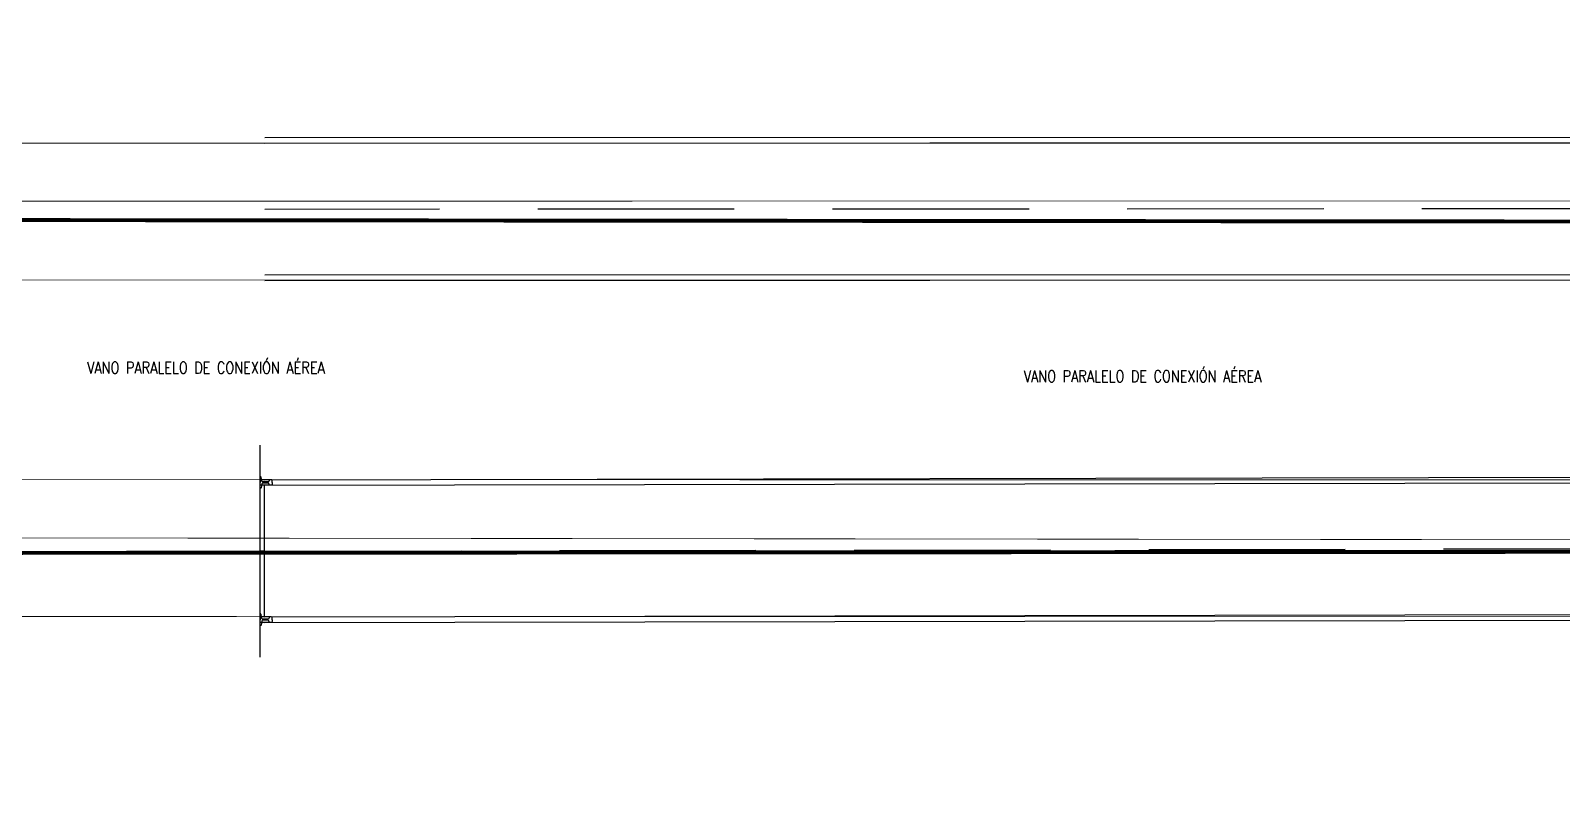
# Model space of a CAD drawing. Header units: millimetres. Extents: x -37020 to 35906, y -101 to 52234.
# Drawn here: x -239.82 to -220.34, y 318.88 to 328.57 of the extents above; entities that cross this region are included whole.
import ezdxf

# ---------------------------------------------------------------- set-up
doc = ezdxf.new("R2010")
doc.units = ezdxf.units.MM
doc.linetypes.add('DASHED2', pattern=[0.375, 0.25, -0.125])
doc.linetypes.add('TRAZO_Y_PUNTO2', pattern=[12.7, 6.35, -3.175, 0, -3.175])
for name, color, linetype in [('Catenaria', 2, 'Continuous'), ('CATENARIA APAGAR', 240, 'Continuous'), ('M0_EQUIPOS', 2, 'Continuous'), ('ME-RIELES', 240, 'TRAZO_Y_PUNTO2'), ('Porticos existentes lado puente', 5, 'Continuous'), ('Textos', 1, 'Continuous'), ('unifilar VIAS Ppales', 5, 'DASHED2')]:
    doc.layers.add(name, color=color, linetype=linetype)
doc.styles.add('ROMAN_SIMPLEX', font='ROMANS')

# ---------------------------------------------------------------- blocks, each defined once
blk = doc.blocks.new('RIEL49')
for points in [[(0, 0.152, 0.025787), (-0.024, 0.151, 0.384322), (-0.035, 0.139), (-0.035, 0.116, 0.322823), (-0.034, 0.115), (-0.014, 0.108, -0.322823), (-0.007, 0.099), (-0.007, 0.064, -0.023913), (-0.009, 0.027, -0.339738), (-0.017, 0.019), (-0.068, 0.01, 0.366629), (-0.073, 0.005), (-0.073, 0), (0, 0)], [(0, 0.152, -0.025787), (0.024, 0.151, -0.384322), (0.035, 0.139), (0.035, 0.116, -0.322823), (0.034, 0.115), (0.014, 0.108, 0.322823), (0.007, 0.099), (0.007, 0.064, 0.023913), (0.009, 0.027, 0.339738), (0.017, 0.019), (0.068, 0.01, -0.366629), (0.073, 0.005), (0.073, 0), (0, 0)]]:
    blk.add_lwpolyline(points, format="xyb")
blk = doc.blocks.new('RIEL49K')
blk.add_blockref('RIEL49', (0, 0))

msp = doc.modelspace()

# ---------------------------------------------------------------- linework, layer by layer
at = {"layer": 'Catenaria', "color": 90, "ltscale": 0.1, "const_width": 0.01}
msp.add_lwpolyline([(35.4671, 326.1598), (3.6915, 326.4902), (-52.028, 326.0948), (-107.422, 326.1418), (-158.8545, 326.0848), (-218.2988, 326.4057), (-282.0636, 326.3956), (-282.0636, 326.3956), (-342.3255, 328.5674)], dxfattribs=at)
at = {"layer": 'Catenaria', "color": 90, "ltscale": 0.1, "const_width": 0.01, "elevation": -11.48}
msp.add_lwpolyline([(35.4748, 322.1038), (3.6992, 321.7735), (-52.4617, 322.2083), (-107.4143, 322.1219), (-158.8467, 322.1789), (-218.1735, 322.0931), (-282.0546, 322.1683), (-282.0546, 322.1683), (-342.3177, 318.8864)], dxfattribs=at)
at = {"layer": 'CATENARIA APAGAR', "ltscale": 0.1}
for p, q in [((-236.7799, 322.8586, -11.48), (-236.9029, 322.8586, -11.48)), ((-236.7799, 322.7887, -11.48), (-236.9029, 322.7887, -11.48)), ((-236.8414, 321.1127, -11.48), (-236.8414, 322.7887, -11.48)), ((-236.8414, 321.9507, -11.48), (-236.9029, 321.9507, -11.48)), ((-236.7799, 321.1127, -11.48), (-236.9029, 321.1127, -11.48)), ((-236.7799, 321.0429, -11.48), (-236.9029, 321.0429, -11.48))]:
    msp.add_line(p, q, dxfattribs=at)
at = {"layer": 'CATENARIA APAGAR', "color": 40, "ltscale": 0.1}
for p, q in [((-236.9029, 322.8586, -11.48), (-236.9029, 322.7887, -11.48)), ((-236.9029, 321.1127, -11.48), (-236.9029, 321.0429, -11.48))]:
    msp.add_line(p, q, dxfattribs=at)
at = {"layer": 'M0_EQUIPOS'}
msp.add_line((-236.9029, 323.3007, -11.48), (-236.9029, 320.6007, -11.48), dxfattribs=at)
at = {"layer": 'ME-RIELES', "color": 8, "ltscale": 0.1, "const_width": 0.01, "elevation": 0.2291}
for points in [[(-342.3628, 327.1461), (58.431, 327.1276)], [(-342.3687, 325.4056), (58.431, 325.3871)]]:
    msp.add_lwpolyline(points, dxfattribs=at)
at = {"layer": 'ME-RIELES', "color": 8, "ltscale": 0.1, "const_width": 0.01}
for points in [[(-342.2865, 322.8635), (59.3197, 322.8449)], [(-342.2865, 321.123), (59.3197, 321.1045)]]:
    msp.add_lwpolyline(points, dxfattribs=at)
at = {"layer": 'Porticos existentes lado puente', "color": 5, "ltscale": 0.1, "const_width": 0.05, "elevation": -11.48}
for points in [[(-219.0146, 326.1426), (-282.3724, 326.2015)], [(-218.6191, 321.9428), (-282.3751, 321.8998)]]:
    msp.add_lwpolyline(points, dxfattribs=at)
at = {"layer": 'unifilar VIAS Ppales', "color": 251, "linetype": 'Continuous', "ltscale": 10}
for p, q in [((-200.8661, 327.22), (-236.8403, 327.2066, -11.48)), ((-200.866, 327.1501), (-236.8403, 327.1367, -11.48)), ((-200.8654, 325.4741), (-236.8397, 325.4607, -11.48)), ((-200.8654, 325.4043), (-236.8397, 325.3909, -11.48)), ((-236.8431, 322.8586, -11.48), (-219.2241, 322.8908, -20.7852)), ((-236.8429, 322.7887, -11.48), (-219.2239, 322.8209, -20.7852)), ((-236.8399, 321.1127, -11.48), (-219.2209, 321.145, -20.7852)), ((-236.8397, 321.0429, -11.48), (-219.2207, 321.0751, -20.7852))]:
    msp.add_line(p, q, dxfattribs=at)
at = {"layer": 'unifilar VIAS Ppales', "ltscale": 10}
for p, q in [((-200.8657, 326.3121), (-236.84, 326.2987, -11.48)), ((-236.8414, 321.9507, -11.48), (-219.2224, 321.983, -20.7852))]:
    msp.add_line(p, q, dxfattribs=at)

# ---------------------------------------------------------------- block references
at = {"layer": 'M0_EQUIPOS', "extrusion": (0, 0, -1), "xscale": -1, "zscale": -1, "rotation": 89.99999999999997}
msp.add_blockref('RIEL49', (236.8962, 322.8237, 11.48), dxfattribs=at)
at = {"layer": 'M0_EQUIPOS', "rotation": 270}
msp.add_blockref('RIEL49K', (-236.8962, 321.0778, -11.48), dxfattribs=at)

# ---------------------------------------------------------------- texts
at = {"layer": 'Textos', "linetype": 'Continuous', "style": 'ROMAN_SIMPLEX', "width": 0.8}
for p in [(-239.1003, 324.2088), (-227.1826, 324.1006)]:
    msp.add_text('VANO PARALELO DE CONEXIÓN AÉREA', height=0.15, dxfattribs=at).set_placement(p)

doc.saveas('drawing.dxf')
